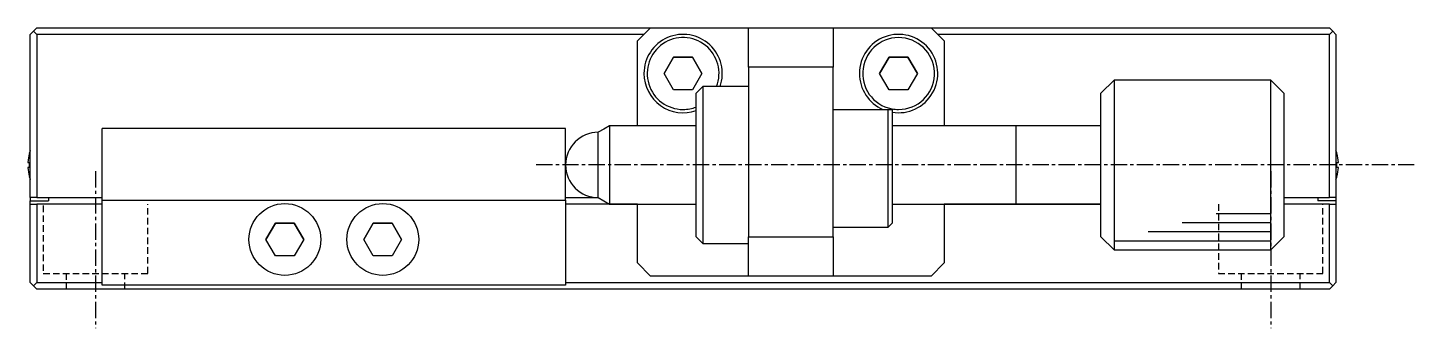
# Model space of a CAD drawing. Extents: x 1584 to 1890, y 19 to 245.
# Drawn here: x 1686.9 to 1793.1, y 19.2 to 42.2 of the extents above; entities that cross this region are included whole.
import ezdxf

# ---------------------------------------------------------------- set-up
doc = ezdxf.new("R2010")
doc.units = 0
doc.linetypes.add('CENTER', pattern=[2, 1.25, -0.25, 0.25, -0.25])
doc.linetypes.add('DASHED', pattern=[0.75, 0.5, -0.25])
doc.layers.get('0').update_dxf_attribs({"linetype": 'CONTINUOUS'})
doc.layers.add('CENTER', color=1, linetype='CENTER')

msp = doc.modelspace()

# ---------------------------------------------------------------- linework, layer by layer
at = {"color": 7, "linetype": 'CONTINUOUS'}
for p, q in [((1687.08, 41.7), (1687.33, 41.95)), ((1687.08, 29.2), (1687.08, 41.7)), ((1687.33, 41.95), (1687.58, 42.2)), ((1687.33, 41.95), (1687.58, 41.7)), ((1687.58, 42.2), (1734.58, 42.2)), ((1734.08, 41.7), (1687.58, 41.7)), ((1687.58, 41.7), (1687.58, 29.2)), ((1734.58, 42.2), (1733.58, 41.2)), ((1734.58, 42.2), (1742.08, 42.2)), ((1742.08, 39.2), (1742.08, 42.2)), ((1742.08, 42.2), (1748.58, 42.2)), ((1748.58, 42.2), (1756.08, 42.2)), ((1748.58, 42.2), (1748.58, 39.2)), ((1756.08, 42.2), (1786.58, 42.2)), ((1757.08, 41.2), (1756.08, 42.2)), ((1786.58, 41.7), (1756.58, 41.7)), ((1786.58, 42.2), (1786.83, 41.95)), ((1786.58, 41.7), (1786.83, 41.95)), ((1786.58, 29.2), (1786.58, 41.7)), ((1786.83, 41.95), (1787.08, 41.7)), ((1787.08, 41.7), (1787.08, 29.2)), ((1733.58, 34.7), (1733.58, 41.2)), ((1757.08, 41.2), (1757.08, 34.7)), ((1736.35, 39.95), (1735.63, 38.7)), ((1735.63, 38.7), (1736.35, 39.95)), ((1737.8, 39.95), (1736.35, 39.95)), ((1736.35, 39.95), (1737.8, 39.95)), ((1738.52, 38.7), (1737.8, 39.95)), ((1737.8, 39.95), (1738.52, 38.7)), ((1752.85, 39.95), (1752.13, 38.7)), ((1752.13, 38.7), (1752.85, 39.95)), ((1754.3, 39.95), (1752.85, 39.95)), ((1752.85, 39.95), (1754.3, 39.95)), ((1755.02, 38.7), (1754.3, 39.95)), ((1754.3, 39.95), (1755.02, 38.7)), ((1736.35, 37.45), (1735.63, 38.7)), ((1738.52, 38.7), (1737.8, 37.45)), ((1742.08, 39.2), (1742.08, 26.2)), ((1748.58, 39.2), (1742.08, 39.2)), ((1748.58, 26.2), (1748.58, 39.2)), ((1752.85, 37.45), (1752.13, 38.7)), ((1755.02, 38.7), (1754.3, 37.45)), ((1737.8, 37.45), (1736.35, 37.45)), ((1738.58, 37.7), (1738.08, 37.2)), ((1738.08, 31.7), (1738.08, 37.2)), ((1742.08, 37.7), (1738.58, 37.7)), ((1738.58, 37.7), (1738.58, 31.7)), ((1754.3, 37.45), (1752.85, 37.45)), ((1770.08, 38.2), (1769.08, 37.2)), ((1769.08, 26.2), (1769.08, 37.2)), ((1782.08, 38.2), (1770.08, 38.2)), ((1770.08, 38.2), (1770.08, 25.2)), ((1783.08, 37.2), (1782.08, 38.2)), ((1782.08, 31.65), (1782.08, 38.2)), ((1783.08, 37.2), (1783.08, 31.65)), ((1748.58, 35.95), (1752.78, 35.95)), ((1752.78, 35.95), (1753.08, 35.95)), ((1752.78, 26.95), (1752.78, 35.95)), ((1753.08, 35.95), (1753.08, 27.25)), ((1728.08, 34.5), (1692.58, 34.5)), ((1692.58, 29), (1692.58, 34.5)), ((1728.08, 29), (1728.08, 34.5)), ((1731.01, 34.45), (1730.58, 34.2)), ((1730.58, 29.2), (1730.58, 34.2)), ((1731.44, 34.7), (1731.01, 34.45)), ((1738.08, 34.7), (1731.44, 34.7)), ((1731.44, 34.7), (1731.44, 28.7)), ((1762.58, 34.7), (1753.08, 34.7)), ((1762.58, 34.7), (1762.57, 34.7)), ((1769.08, 34.7), (1762.58, 34.7)), ((1762.58, 34.7), (1762.58, 34.7)), ((1762.58, 31.7), (1762.58, 34.7)), ((1686.89, 31.88), (1687.01, 31.88)), ((1687, 32.59), (1687.01, 32.59)), ((1787.15, 32.59), (1787.15, 32.59)), ((1787.15, 31.88), (1787.27, 31.88)), ((1687.01, 31.52), (1686.89, 31.52)), ((1687.01, 30.82), (1687, 30.82)), ((1738.08, 26.2), (1738.08, 31.7)), ((1738.58, 31.7), (1738.58, 25.7)), ((1762.58, 28.7), (1762.58, 31.7)), ((1782.08, 25.2), (1782.08, 31.65)), ((1783.08, 31.65), (1783.08, 26.2)), ((1787.27, 31.52), (1787.15, 31.52)), ((1787.15, 30.82), (1787.15, 30.82)), ((1687.08, 29.2), (1687.08, 28.95)), ((1687.58, 29.2), (1687.08, 29.2)), ((1687.08, 28.7), (1687.08, 28.95)), ((1687.08, 28.95), (1688.48, 28.95)), ((1687.08, 28.7), (1687.58, 28.7)), ((1687.08, 22.7), (1687.08, 28.7)), ((1687.58, 29.2), (1692.58, 29.2)), ((1692.58, 28.7), (1687.58, 28.7)), ((1687.58, 28.7), (1687.58, 22.7)), ((1688.48, 29.2), (1688.48, 28.95)), ((1692.58, 22.5), (1692.58, 29)), ((1692.58, 29), (1728.08, 29)), ((1728.08, 29.2), (1730.58, 29.2)), ((1728.08, 29), (1728.08, 22.5)), ((1731.44, 28.7), (1728.08, 28.7)), ((1730.58, 29.2), (1731.01, 28.95)), ((1731.01, 28.95), (1731.44, 28.7)), ((1731.44, 28.7), (1738.08, 28.7)), ((1733.58, 28.7), (1731.44, 28.7)), ((1733.58, 24.2), (1733.58, 28.7)), ((1753.08, 28.7), (1762.58, 28.7)), ((1762.58, 28.7), (1757.08, 28.7)), ((1757.08, 28.7), (1757.08, 24.2)), ((1762.57, 28.7), (1762.58, 28.7)), ((1762.58, 28.7), (1769.08, 28.7)), ((1762.58, 28.7), (1762.58, 28.7)), ((1769.08, 28.7), (1762.58, 28.7)), ((1783.08, 29.2), (1786.58, 29.2)), ((1786.58, 28.7), (1783.08, 28.7)), ((1785.68, 29.2), (1785.68, 28.95)), ((1787.08, 28.95), (1785.68, 28.95)), ((1787.08, 29.2), (1786.58, 29.2)), ((1786.58, 28.7), (1787.08, 28.7)), ((1786.58, 22.7), (1786.58, 28.7)), ((1787.08, 29.2), (1787.08, 28.95)), ((1787.08, 28.95), (1787.08, 28.7)), ((1787.08, 28.7), (1787.08, 22.7)), ((1705.85, 27.25), (1705.13, 26)), ((1705.13, 26), (1705.85, 27.25)), ((1707.3, 27.25), (1705.85, 27.25)), ((1705.85, 27.25), (1707.3, 27.25)), ((1708.02, 26), (1707.3, 27.25)), ((1707.3, 27.25), (1708.02, 26)), ((1713.35, 27.25), (1712.63, 26)), ((1712.63, 26), (1713.35, 27.25)), ((1714.8, 27.25), (1713.35, 27.25)), ((1713.35, 27.25), (1714.8, 27.25)), ((1715.52, 26), (1714.8, 27.25)), ((1714.8, 27.25), (1715.52, 26)), ((1748.58, 26.95), (1752.78, 26.95)), ((1752.78, 26.95), (1753.08, 27.25)), ((1705.85, 24.75), (1705.13, 26)), ((1708.02, 26), (1707.3, 24.75)), ((1713.35, 24.75), (1712.63, 26)), ((1715.52, 26), (1714.8, 24.75)), ((1738.08, 26.2), (1738.58, 25.7)), ((1738.58, 25.7), (1742.08, 25.7)), ((1742.08, 23.2), (1742.08, 26.2)), ((1742.08, 26.2), (1748.58, 26.2)), ((1748.58, 26.2), (1748.58, 23.2)), ((1769.08, 26.2), (1770.08, 25.2)), ((1782.08, 25.2), (1783.08, 26.2)), ((1707.3, 24.75), (1705.85, 24.75)), ((1714.8, 24.75), (1713.35, 24.75)), ((1770.08, 25.2), (1782.08, 25.2)), ((1733.58, 24.2), (1734.58, 23.2)), ((1756.08, 23.2), (1757.08, 24.2)), ((1687.33, 22.45), (1687.08, 22.7)), ((1687.58, 22.7), (1687.33, 22.45)), ((1687.58, 22.2), (1687.33, 22.45)), ((1687.58, 22.7), (1692.58, 22.7)), ((1728.08, 22.5), (1692.58, 22.5)), ((1728.08, 22.7), (1786.58, 22.7)), ((1742.08, 23.2), (1734.58, 23.2)), ((1748.58, 23.2), (1742.08, 23.2)), ((1756.08, 23.2), (1748.58, 23.2)), ((1786.83, 22.45), (1786.58, 22.7)), ((1786.83, 22.45), (1786.58, 22.2)), ((1787.08, 22.7), (1786.83, 22.45)), ((1786.58, 22.2), (1687.58, 22.2))]:
    msp.add_line(p, q, dxfattribs=at)
at = {"color": 3, "linetype": 'DASHED'}
for p, q in [((1696.08, 23.4), (1696.08, 28.7)), ((1778.08, 28.7), (1778.08, 23.4)), ((1786.08, 23.4), (1786.08, 28.7)), ((1688.08, 28.59), (1688.08, 23.4)), ((1688.08, 23.4), (1696.08, 23.4)), ((1689.83, 23.4), (1689.83, 22.2)), ((1694.33, 22.2), (1694.33, 23.4)), ((1778.08, 23.4), (1786.08, 23.4)), ((1779.83, 23.4), (1779.83, 22.2)), ((1784.33, 22.2), (1784.33, 23.4))]:
    msp.add_line(p, q, dxfattribs=at)
at = {"color": 3, "linetype": 'CONTINUOUS'}
for p, q in [((1777.91, 28), (1782.08, 28)), ((1772.69, 26.6), (1782.08, 26.6)), ((1775.3, 27.3), (1782.08, 27.3)), ((1770.08, 25.9), (1782.08, 25.9))]:
    msp.add_line(p, q, dxfattribs=at)
at = {"color": 7, "linetype": 'CONTINUOUS'}
for points in [[(1687.01, 31.88, 0), (1687.01, 31.88, 0), (1687.01, 31.88, 0), (1687.01, 31.88, 0), (1687.01, 31.87, 0), (1687.01, 31.87, 0), (1687.01, 31.87, 0), (1687.01, 31.86, 0), (1687.01, 31.86, 0), (1687, 31.86, 0), (1687, 31.86, 0), (1687, 31.85, 0), (1687, 31.85, 0), (1687, 31.85, 0), (1687, 31.85, 0), (1687, 31.84, 0), (1687, 31.84, 0), (1687, 31.84, 0), (1687, 31.83, 0), (1687, 31.83, 0), (1687, 31.83, 0), (1687, 31.83, 0), (1687, 31.82, 0), (1687, 31.82, 0), (1687, 31.82, 0), (1687, 31.81, 0), (1687, 31.81, 0), (1687, 31.81, 0), (1687, 31.81, 0), (1687, 31.8, 0), (1687, 31.8, 0), (1687, 31.8, 0), (1687, 31.79, 0), (1687, 31.79, 0), (1687, 31.79, 0), (1687, 31.79, 0), (1687, 31.78, 0), (1687, 31.78, 0), (1687, 31.78, 0), (1687, 31.77, 0), (1687, 31.77, 0), (1687, 31.77, 0), (1687, 31.77, 0), (1687, 31.76, 0), (1687, 31.76, 0), (1687, 31.76, 0), (1687, 31.76, 0), (1687, 31.75, 0), (1687, 31.75, 0), (1687, 31.75, 0), (1687, 31.74, 0), (1687, 31.74, 0), (1687, 31.74, 0), (1687, 31.74, 0), (1687, 31.73, 0), (1687, 31.73, 0), (1687, 31.73, 0), (1687, 31.72, 0), (1687, 31.72, 0), (1687, 31.72, 0), (1687, 31.72, 0), (1687, 31.71, 0), (1687, 31.71, 0), (1687, 31.71, 0), (1687, 31.7, 0), (1687, 31.7, 0), (1687, 31.7, 0), (1687, 31.7, 0), (1687, 31.69, 0), (1687, 31.69, 0), (1687, 31.69, 0), (1687, 31.68, 0), (1687, 31.68, 0), (1687, 31.68, 0), (1687, 31.68, 0), (1687, 31.67, 0), (1687, 31.67, 0), (1687, 31.67, 0), (1687, 31.66, 0), (1687, 31.66, 0), (1687, 31.66, 0), (1687, 31.66, 0), (1687, 31.65, 0), (1687, 31.65, 0), (1687, 31.65, 0), (1687, 31.65, 0), (1687, 31.64, 0), (1687, 31.64, 0), (1687, 31.64, 0), (1687, 31.63, 0), (1687, 31.63, 0), (1687, 31.63, 0), (1687, 31.63, 0), (1687, 31.62, 0), (1687, 31.62, 0), (1687, 31.62, 0), (1687, 31.61, 0), (1687, 31.61, 0), (1687, 31.61, 0), (1687, 31.61, 0), (1687, 31.6, 0), (1687, 31.6, 0), (1687, 31.6, 0), (1687, 31.59, 0), (1687, 31.59, 0), (1687, 31.59, 0), (1687, 31.59, 0), (1687, 31.58, 0), (1687, 31.58, 0), (1687, 31.58, 0), (1687, 31.57, 0), (1687, 31.57, 0), (1687, 31.57, 0), (1687, 31.57, 0), (1687, 31.56, 0), (1687, 31.56, 0), (1687, 31.56, 0), (1687, 31.56, 0), (1687, 31.55, 0), (1687, 31.55, 0), (1687.01, 31.55, 0), (1687.01, 31.54, 0), (1687.01, 31.54, 0), (1687.01, 31.54, 0), (1687.01, 31.54, 0), (1687.01, 31.53, 0), (1687.01, 31.53, 0), (1687.01, 31.53, 0), (1687.01, 31.52, 0)], [(1787.15, 31.52, 0), (1787.15, 31.53, 0), (1787.15, 31.53, 0), (1787.15, 31.53, 0), (1787.15, 31.54, 0), (1787.15, 31.54, 0), (1787.15, 31.54, 0), (1787.15, 31.54, 0), (1787.15, 31.55, 0), (1787.15, 31.55, 0), (1787.15, 31.55, 0), (1787.15, 31.56, 0), (1787.15, 31.56, 0), (1787.15, 31.56, 0), (1787.15, 31.56, 0), (1787.15, 31.57, 0), (1787.15, 31.57, 0), (1787.15, 31.57, 0), (1787.15, 31.57, 0), (1787.15, 31.58, 0), (1787.15, 31.58, 0), (1787.15, 31.58, 0), (1787.15, 31.59, 0), (1787.15, 31.59, 0), (1787.15, 31.59, 0), (1787.15, 31.59, 0), (1787.15, 31.6, 0), (1787.15, 31.6, 0), (1787.15, 31.6, 0), (1787.15, 31.61, 0), (1787.15, 31.61, 0), (1787.15, 31.61, 0), (1787.15, 31.61, 0), (1787.15, 31.62, 0), (1787.15, 31.62, 0), (1787.15, 31.62, 0), (1787.15, 31.63, 0), (1787.15, 31.63, 0), (1787.15, 31.63, 0), (1787.15, 31.63, 0), (1787.15, 31.64, 0), (1787.15, 31.64, 0), (1787.15, 31.64, 0), (1787.15, 31.65, 0), (1787.15, 31.65, 0), (1787.15, 31.65, 0), (1787.15, 31.65, 0), (1787.15, 31.66, 0), (1787.15, 31.66, 0), (1787.15, 31.66, 0), (1787.15, 31.66, 0), (1787.15, 31.67, 0), (1787.15, 31.67, 0), (1787.15, 31.67, 0), (1787.15, 31.68, 0), (1787.15, 31.68, 0), (1787.15, 31.68, 0), (1787.15, 31.68, 0), (1787.15, 31.69, 0), (1787.15, 31.69, 0), (1787.15, 31.69, 0), (1787.15, 31.7, 0), (1787.15, 31.7, 0), (1787.15, 31.7, 0), (1787.15, 31.7, 0), (1787.15, 31.71, 0), (1787.15, 31.71, 0), (1787.15, 31.71, 0), (1787.15, 31.72, 0), (1787.15, 31.72, 0), (1787.15, 31.72, 0), (1787.15, 31.72, 0), (1787.15, 31.73, 0), (1787.15, 31.73, 0), (1787.15, 31.73, 0), (1787.15, 31.74, 0), (1787.15, 31.74, 0), (1787.15, 31.74, 0), (1787.15, 31.74, 0), (1787.15, 31.75, 0), (1787.15, 31.75, 0), (1787.15, 31.75, 0), (1787.15, 31.76, 0), (1787.15, 31.76, 0), (1787.15, 31.76, 0), (1787.15, 31.76, 0), (1787.15, 31.77, 0), (1787.15, 31.77, 0), (1787.15, 31.77, 0), (1787.15, 31.77, 0), (1787.15, 31.78, 0), (1787.15, 31.78, 0), (1787.15, 31.78, 0), (1787.15, 31.79, 0), (1787.15, 31.79, 0), (1787.15, 31.79, 0), (1787.15, 31.79, 0), (1787.15, 31.8, 0), (1787.15, 31.8, 0), (1787.15, 31.8, 0), (1787.15, 31.81, 0), (1787.15, 31.81, 0), (1787.15, 31.81, 0), (1787.15, 31.81, 0), (1787.15, 31.82, 0), (1787.15, 31.82, 0), (1787.15, 31.82, 0), (1787.15, 31.83, 0), (1787.15, 31.83, 0), (1787.15, 31.83, 0), (1787.15, 31.83, 0), (1787.15, 31.84, 0), (1787.15, 31.84, 0), (1787.15, 31.84, 0), (1787.15, 31.85, 0), (1787.15, 31.85, 0), (1787.15, 31.85, 0), (1787.15, 31.85, 0), (1787.15, 31.86, 0), (1787.15, 31.86, 0), (1787.15, 31.86, 0), (1787.15, 31.86, 0), (1787.15, 31.87, 0), (1787.15, 31.87, 0), (1787.15, 31.87, 0), (1787.15, 31.88, 0), (1787.15, 31.88, 0), (1787.15, 31.88, 0), (1787.15, 31.88, 0)]]:
    msp.add_polyline3d(points, dxfattribs=at)
for centre in [(1706.58, 26), (1714.08, 26)]:
    msp.add_circle(centre, 2.75, dxfattribs=at)
for centre, radius, start, end in [((1737.08, 38.7), 3, 340.5288, 180), ((1737.08, 38.7), 2.75, 338.6763, 270), ((1753.58, 38.7), 3, 260.4059, 180), ((1753.58, 38.7), 2.75, 270, 259.0331), ((1737.08, 38.7), 3, 180, 289.4712), ((1753.58, 38.7), 3, 180, 246.4435), ((1737.08, 38.7), 2.75, 270, 291.3237), ((1753.58, 38.7), 2.75, 259.0331, 270), ((1730.58, 31.7), 2.5, 90, 180), ((1690.08, 31.7), 3.19, 163.8933, 176.7703), ((1690.08, 31.7), 3.2, 159.6359, 163.8775), ((1784.08, 31.7), 3.2, 16.1225, 20.3641), ((1784.08, 31.7), 3.19, 3.2297, 16.1067), ((1690.08, 31.7), 3.19, 183.2297, 196.1067), ((1690.08, 31.7), 3.2, 196.1225, 200.3641), ((1730.58, 31.7), 2.5, 180, 270), ((1784.08, 31.7), 3.2, 339.6359, 343.8775), ((1784.08, 31.7), 3.19, 343.8933, 356.7703)]:
    msp.add_arc(centre, radius, start, end, dxfattribs=at)
at = {"layer": 'CENTER', "color": 1, "linetype": 'CENTER'}
for p, q in [((1692.08, 31.23), (1692.08, 19.2)), ((1793.08, 31.7), (1725.68, 31.7)), ((1782.08, 31.23), (1782.08, 19.2))]:
    msp.add_line(p, q, dxfattribs=at)

doc.saveas('drawing.dxf')
